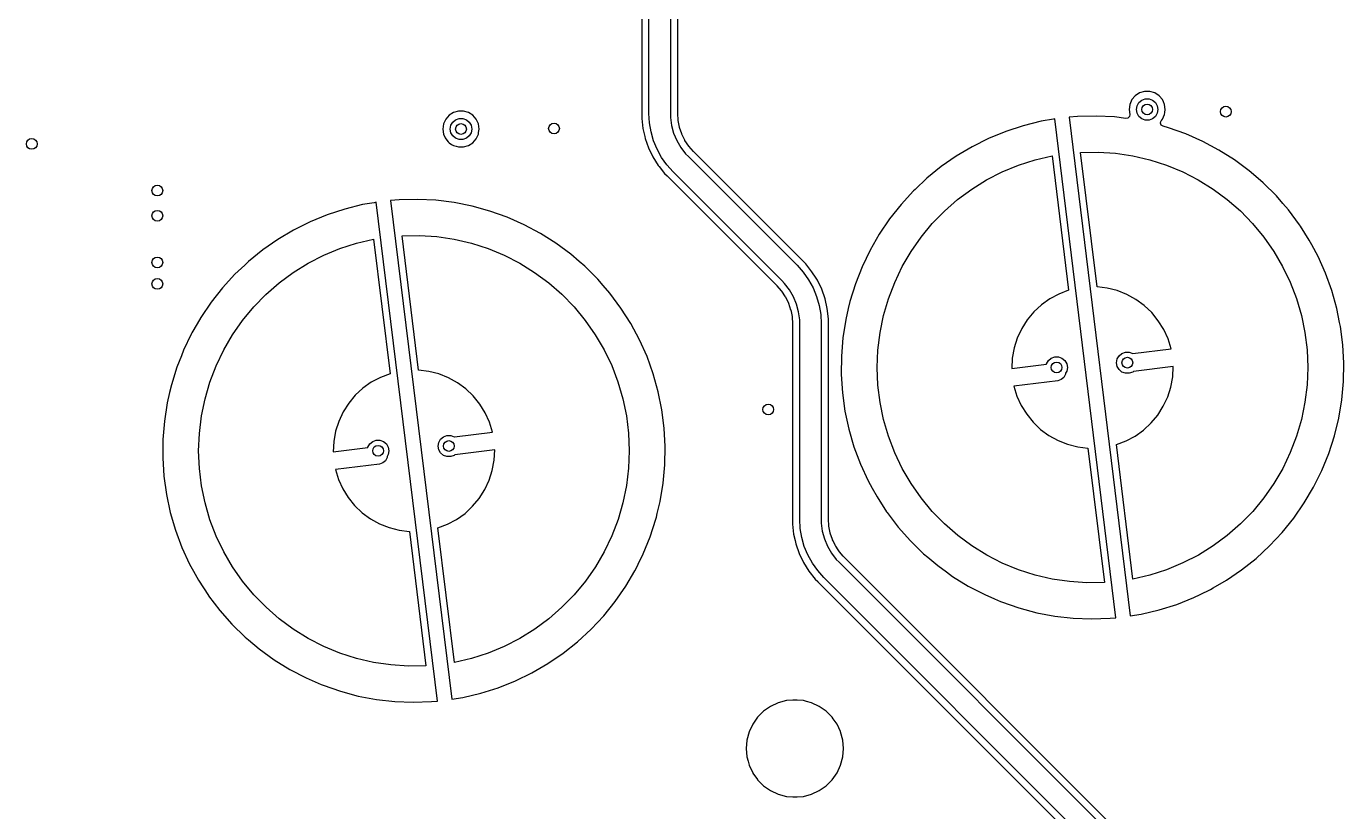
# Model space of a CAD drawing. Extents: x -114 to 114, y -62 to 23.
# Drawn here: x 18.19 to 54.93, y -42.66 to -20.79 of the extents above; entities that cross this region are included whole.
import ezdxf

# ---------------------------------------------------------------- set-up
doc = ezdxf.new("R2010")
doc.units = 0
doc.layers.add('BLACK', color=7, linetype='CONTINUOUS')

msp = doc.modelspace()

# ---------------------------------------------------------------- linework, layer by layer
at = {"layer": 'BLACK', "linetype": 'CONTINUOUS'}
for p, q in [((35.3398, -12.3442), (35.3398, -23.2509)), ((35.5403, -23.2135), (35.5403, -12.2704)), ((36.1403, -12.2704), (36.1403, -23.2135)), ((36.3408, -23.1476), (36.3408, -12.2346)), ((49.0924, -22.7195), (48.9982, -22.8282)), ((49.2135, -22.6416), (49.0924, -22.7195)), ((49.3516, -22.6011), (49.2135, -22.6416)), ((49.2135, -22.6416), (49.2135, -22.6416)), ((49.4955, -22.6011), (49.3516, -22.6011)), ((49.3516, -22.6011), (49.3516, -22.6011)), ((49.6336, -22.6416), (49.4955, -22.6011)), ((49.4955, -22.6011), (49.4955, -22.6011)), ((49.7547, -22.7195), (49.6336, -22.6416)), ((49.6336, -22.6416), (49.6336, -22.6416)), ((49.6336, -22.6416), (49.6336, -22.6416)), ((49.6336, -22.6416), (49.6336, -22.6416)), ((49.8489, -22.8282), (49.7547, -22.7195)), ((49.7547, -22.7195), (49.7547, -22.7195)), ((49.7547, -22.7195), (49.7547, -22.7195)), ((48.9384, -22.9591), (48.9179, -23.1016)), ((48.9179, -23.1016), (48.9179, -23.1016)), ((48.9179, -23.1016), (48.9375, -23.2381)), ((48.9982, -22.8282), (48.9384, -22.9591)), ((49.1236, -23.1016), (49.1416, -22.999)), ((49.1416, -23.2042), (49.1236, -23.1016)), ((49.1416, -22.999), (49.1937, -22.9088)), ((49.1937, -22.9088), (49.2736, -22.8418)), ((49.2736, -22.8418), (49.3715, -22.8062)), ((49.3715, -22.8062), (49.4756, -22.8062)), ((49.4756, -22.8062), (49.5736, -22.8418)), ((49.5736, -22.8418), (49.6534, -22.9088)), ((49.6534, -22.9088), (49.7055, -22.999)), ((49.7055, -22.999), (49.7236, -23.1016)), ((49.7236, -23.1016), (49.7055, -23.2042)), ((49.8778, -22.8914), (49.8489, -22.8282)), ((49.9087, -22.9591), (49.8778, -22.8914)), ((49.9292, -23.1016), (49.9087, -22.9591)), ((49.9172, -23.1854), (49.9292, -23.1016)), ((49.9292, -23.1016), (49.9292, -23.1016)), ((29.8166, -23.5039), (29.7962, -23.6463)), ((29.8764, -23.373), (29.8166, -23.5039)), ((29.9707, -23.2642), (29.8764, -23.373)), ((30.0917, -23.1864), (29.9707, -23.2642)), ((30.0199, -23.5437), (30.072, -23.4535)), ((30.072, -23.4535), (30.1518, -23.3865)), ((30.0918, -23.1864), (30.0917, -23.1864)), ((30.2298, -23.1458), (30.0918, -23.1864)), ((30.1518, -23.3865), (30.2497, -23.3509)), ((30.3738, -23.1458), (30.2298, -23.1458)), ((30.2298, -23.1458), (30.2298, -23.1458)), ((30.2497, -23.3509), (30.3539, -23.3509)), ((30.3539, -23.3509), (30.4518, -23.3865)), ((30.5119, -23.1864), (30.3738, -23.1458)), ((30.3738, -23.1458), (30.3738, -23.1458)), ((30.4518, -23.3865), (30.5316, -23.4535)), ((30.6329, -23.2642), (30.5119, -23.1864)), ((30.5119, -23.1864), (30.5119, -23.1864)), ((30.5119, -23.1864), (30.5119, -23.1864)), ((30.5119, -23.1864), (30.5119, -23.1864)), ((30.5316, -23.4535), (30.5837, -23.5437)), ((30.7272, -23.373), (30.6329, -23.2642)), ((30.6329, -23.2642), (30.6329, -23.2642)), ((30.6329, -23.2642), (30.6329, -23.2642)), ((30.7695, -23.4656), (30.7272, -23.373)), ((30.787, -23.5039), (30.7695, -23.4656)), ((30.8075, -23.6463), (30.787, -23.5039)), ((35.3398, -23.2509), (35.3398, -23.2514)), ((35.3398, -23.2514), (35.3398, -23.3539)), ((35.3398, -23.3539), (35.3713, -23.633)), ((35.5404, -23.2137), (35.5403, -23.2135)), ((35.5548, -23.471), (35.5404, -23.2137)), ((35.598, -23.7253), (35.5548, -23.471)), ((36.1403, -23.2135), (36.1403, -23.2135)), ((36.1403, -23.2135), (36.1404, -23.2135)), ((36.1404, -23.2135), (36.1403, -23.3249)), ((36.1403, -23.3249), (36.1694, -23.5459)), ((36.3408, -23.1854), (36.3408, -23.1476)), ((36.3408, -23.1476), (36.3408, -23.1476)), ((36.3408, -23.2116), (36.3408, -23.1854)), ((36.3409, -23.2148), (36.3408, -23.2116)), ((36.3534, -23.4046), (36.3409, -23.2148)), ((36.3535, -23.406), (36.3534, -23.4046)), ((36.3543, -23.4124), (36.3535, -23.406)), ((36.3913, -23.5984), (36.3543, -23.4124)), ((46.4671, -23.4323), (45.9688, -23.5556)), ((46.8165, -23.3726), (46.4671, -23.4323)), ((46.8482, -23.3672), (46.8165, -23.3726)), ((48.5541, -37.261), (46.8482, -23.3672)), ((47.4841, -23.2966), (47.2453, -23.3196)), ((47.2453, -23.3196), (48.9509, -37.2102)), ((47.4842, -23.2966), (47.4841, -23.2966)), ((47.4841, -23.2966), (47.4841, -23.2966)), ((47.9974, -23.285), (47.4842, -23.2966)), ((48.5101, -23.3109), (47.9974, -23.285)), ((47.9974, -23.285), (47.9974, -23.285)), ((47.9974, -23.285), (47.9974, -23.285)), ((48.8273, -23.3504), (48.5101, -23.3109)), ((48.8832, -23.341), (48.8273, -23.3504)), ((48.9271, -23.2984), (48.8832, -23.341)), ((48.9375, -23.2381), (48.9271, -23.2984)), ((49.1937, -23.2944), (49.1416, -23.2042)), ((49.2736, -23.3614), (49.1937, -23.2944)), ((49.3715, -23.397), (49.2736, -23.3614)), ((49.4756, -23.397), (49.3715, -23.397)), ((49.5736, -23.3614), (49.4756, -23.397)), ((49.6534, -23.2944), (49.5736, -23.3614)), ((49.7055, -23.2042), (49.6534, -23.2944)), ((49.7944, -23.4793), (49.8063, -23.4361)), ((49.8158, -23.5366), (49.7944, -23.4793)), ((49.8063, -23.4361), (49.8107, -23.4203)), ((49.8107, -23.4203), (49.8185, -23.4101)), ((49.8185, -23.4101), (49.8489, -23.375)), ((49.8489, -23.375), (49.9087, -23.2441)), ((49.9087, -23.2441), (49.9172, -23.1854)), ((29.7962, -23.6463), (29.7962, -23.6463)), ((29.7962, -23.6463), (29.8166, -23.7888)), ((29.8166, -23.7888), (29.864, -23.8924)), ((30.0018, -23.6463), (30.0199, -23.5437)), ((30.0199, -23.7489), (30.0018, -23.6463)), ((30.072, -23.8392), (30.0199, -23.7489)), ((30.1518, -23.9061), (30.072, -23.8392)), ((30.5316, -23.8392), (30.4518, -23.9061)), ((30.5837, -23.7489), (30.5316, -23.8392)), ((30.5837, -23.5437), (30.6018, -23.6463)), ((30.6018, -23.6463), (30.5837, -23.7489)), ((30.7272, -23.9197), (30.787, -23.7888)), ((30.787, -23.7888), (30.7938, -23.7413)), ((30.7938, -23.7413), (30.8075, -23.6463)), ((30.8075, -23.6463), (30.8075, -23.6463)), ((35.3713, -23.633), (35.4212, -23.8519)), ((35.4212, -23.8519), (35.4338, -23.9068)), ((35.6694, -23.9732), (35.598, -23.7253)), ((36.1694, -23.5459), (36.2271, -23.7611)), ((36.2271, -23.7611), (36.3124, -23.967)), ((36.393, -23.6047), (36.3913, -23.5984)), ((36.4539, -23.7843), (36.393, -23.6047)), ((36.4564, -23.7903), (36.4539, -23.7843)), ((36.5403, -23.9604), (36.4564, -23.7903)), ((45.4808, -23.7151), (45.0058, -23.9099)), ((45.9688, -23.5556), (45.4808, -23.7151)), ((49.8668, -23.5703), (49.8158, -23.5366)), ((50.0176, -23.6122), (49.8668, -23.5703)), ((50.501, -23.7852), (50.0176, -23.6122)), ((50.0176, -23.6122), (50.0176, -23.6122)), ((50.9703, -23.9932), (50.501, -23.7852)), ((29.864, -23.8924), (29.8764, -23.9197)), ((29.8764, -23.9197), (29.9479, -24.0021)), ((29.9479, -24.0021), (29.9707, -24.0285)), ((29.9707, -24.0285), (30.0415, -24.074)), ((30.0415, -24.074), (30.0918, -24.1063)), ((30.0918, -24.1063), (30.1684, -24.1288)), ((30.2497, -23.9418), (30.1518, -23.9061)), ((30.1684, -24.1288), (30.2298, -24.1468)), ((30.2298, -24.1468), (30.2298, -24.1468)), ((30.2298, -24.1468), (30.2298, -24.1468)), ((30.2298, -24.1468), (30.2298, -24.1468)), ((30.2298, -24.1468), (30.3738, -24.1468)), ((30.3539, -23.9418), (30.2497, -23.9418)), ((30.4518, -23.9061), (30.3539, -23.9418)), ((30.3738, -24.1468), (30.5119, -24.1063)), ((30.3738, -24.1468), (30.3738, -24.1468)), ((30.5119, -24.1063), (30.6329, -24.0285)), ((30.6329, -24.0285), (30.7272, -23.9197)), ((35.4338, -23.9068), (35.5265, -24.1719)), ((35.5265, -24.1719), (35.6484, -24.425)), ((35.7681, -24.2114), (35.6694, -23.9732)), ((35.8929, -24.4372), (35.7681, -24.2114)), ((36.3124, -23.967), (36.4238, -24.16)), ((36.4238, -24.16), (36.5595, -24.3368)), ((36.5435, -23.966), (36.5403, -23.9604)), ((36.6489, -24.1237), (36.5435, -23.966)), ((36.6528, -24.1288), (36.6489, -24.1237)), ((36.779, -24.2726), (36.6528, -24.1288)), ((44.5464, -24.139), (44.105, -24.4011)), ((45.0058, -23.9099), (44.5464, -24.139)), ((44.5464, -24.139), (44.5464, -24.139)), ((51.4232, -24.235), (50.9703, -23.9932)), ((51.8571, -24.5093), (51.4232, -24.235)), ((51.4232, -24.235), (51.4232, -24.235)), ((51.4232, -24.235), (51.4232, -24.235)), ((35.6484, -24.425), (35.7957, -24.6593)), ((36.0421, -24.6475), (35.8929, -24.4372)), ((36.5595, -24.3368), (36.6383, -24.4156)), ((36.6383, -24.4156), (36.6383, -24.4156)), ((36.6383, -24.4156), (39.6667, -27.444)), ((36.7812, -24.275), (36.779, -24.2726)), ((39.7584, -27.2522), (36.7812, -24.275)), ((44.105, -24.4011), (43.6839, -24.6948)), ((44.105, -24.4011), (44.105, -24.4011)), ((45.8338, -24.656), (46.2981, -24.5069)), ((46.2981, -24.5069), (46.773, -24.3959)), ((46.773, -24.3959), (47.2327, -28.1403)), ((47.567, -24.2984), (48.0546, -24.2912)), ((48.0268, -28.0428), (47.567, -24.2984)), ((48.0546, -24.2912), (48.5412, -24.3236)), ((48.5412, -24.3236), (49.0236, -24.3954)), ((49.0236, -24.3954), (49.4985, -24.5062)), ((49.4985, -24.5062), (49.9629, -24.6551)), ((52.2698, -24.8147), (51.8571, -24.5093)), ((35.7957, -24.6593), (35.7978, -24.6628)), ((35.7978, -24.6628), (35.8234, -24.6948)), ((35.8234, -24.6948), (35.9729, -24.8823)), ((35.9729, -24.8823), (35.9729, -24.8823)), ((35.9729, -24.8823), (36.0459, -24.9553)), ((36.214, -24.8398), (36.0421, -24.6475)), ((36.0459, -24.9553), (36.0459, -24.9553)), ((36.0459, -24.9553), (36.0722, -24.9816)), ((36.214, -24.8399), (36.214, -24.8398)), ((39.2424, -27.8683), (36.214, -24.8399)), ((43.6839, -24.6948), (43.2855, -25.0186)), ((44.9491, -25.0648), (45.3831, -24.8424)), ((45.3831, -24.8424), (45.8338, -24.656)), ((49.9629, -24.6551), (50.4136, -24.8413)), ((50.4136, -24.8413), (50.8478, -25.0635)), ((52.5181, -25.0282), (52.2698, -24.8147)), ((52.2698, -24.8147), (52.2698, -24.8147)), ((52.2698, -24.8147), (52.2698, -24.8147)), ((36.0722, -24.9816), (36.0722, -24.9816)), ((36.0722, -24.9816), (36.0722, -24.9816)), ((36.0722, -24.9816), (36.1188, -25.0282)), ((36.1188, -25.0282), (36.1188, -25.0282)), ((36.1188, -25.0282), (36.1188, -25.0282)), ((36.1188, -25.0282), (39.054, -27.9635)), ((42.957, -25.3282), (42.9119, -25.3707)), ((43.2855, -25.0186), (42.957, -25.3282)), ((43.2855, -25.0186), (43.2855, -25.0186)), ((44.1423, -25.6113), (44.5346, -25.3216)), ((44.5346, -25.3216), (44.9491, -25.0648)), ((50.8478, -25.0635), (51.2624, -25.3201)), ((51.2624, -25.3201), (51.6549, -25.6097)), ((52.659, -25.1495), (52.5181, -25.0282)), ((53.0227, -25.5118), (52.659, -25.1495)), ((52.659, -25.1495), (52.659, -25.1495)), ((27.8811, -25.6989), (27.5591, -25.7539)), ((27.9402, -25.6888), (27.8811, -25.6989)), ((29.6461, -39.5827), (27.9402, -25.6888)), ((28.5761, -25.6182), (28.3373, -25.6412)), ((28.3373, -25.6412), (30.0429, -39.5318)), ((28.5762, -25.6182), (28.5761, -25.6182)), ((28.5761, -25.6182), (28.5761, -25.6182)), ((29.0894, -25.6066), (28.5762, -25.6182)), ((29.6021, -25.6325), (29.0894, -25.6066)), ((29.0894, -25.6066), (29.0894, -25.6066)), ((29.0894, -25.6066), (29.0894, -25.6066)), ((30.1115, -25.696), (29.6021, -25.6325)), ((30.615, -25.7966), (30.1115, -25.696)), ((30.1115, -25.696), (30.1115, -25.696)), ((30.1115, -25.696), (30.1115, -25.696)), ((30.1115, -25.696), (30.1115, -25.696)), ((42.9119, -25.3707), (42.5651, -25.7492)), ((43.7748, -25.9319), (44.1423, -25.6113)), ((51.6549, -25.6097), (52.0225, -25.9301)), ((53.0227, -25.5119), (53.0227, -25.5118)), ((53.2073, -25.725), (53.0227, -25.5119)), ((26.5682, -26.0386), (26.0978, -26.2315)), ((26.5728, -26.0367), (26.5682, -26.0386)), ((27.0608, -25.8772), (26.5728, -26.0367)), ((26.5728, -26.0367), (26.5728, -26.0367)), ((26.5728, -26.0367), (26.5728, -26.0367)), ((27.5591, -25.7539), (27.0608, -25.8772)), ((31.1096, -25.9338), (30.615, -25.7966)), ((30.615, -25.7966), (30.615, -25.7966)), ((30.615, -25.7966), (30.615, -25.7966)), ((31.593, -26.1068), (31.1096, -25.9338)), ((31.1096, -25.9338), (31.1096, -25.9338)), ((42.5651, -25.7492), (42.2469, -26.152)), ((43.4345, -26.2813), (43.7748, -25.9319)), ((52.0225, -25.9301), (52.3629, -26.2793)), ((53.3588, -25.8999), (53.2073, -25.725)), ((53.6656, -26.3115), (53.3588, -25.8999)), ((26.0978, -26.2315), (25.6384, -26.4606)), ((32.0623, -26.3148), (31.593, -26.1068)), ((32.5152, -26.5566), (32.0623, -26.3148)), ((42.2469, -26.152), (41.9591, -26.5771)), ((43.1238, -26.6571), (43.4345, -26.2813)), ((52.3629, -26.2793), (52.6738, -26.655)), ((53.6926, -26.3539), (53.6656, -26.3115)), ((53.9414, -26.7445), (53.6926, -26.3539)), ((25.197, -26.7227), (24.7759, -27.0164)), ((25.6384, -26.4606), (25.197, -26.7227)), ((25.197, -26.7227), (25.197, -26.7227)), ((25.6384, -26.4606), (25.6384, -26.4606)), ((27.3901, -26.8285), (27.865, -26.7175)), ((27.865, -26.7175), (28.3247, -30.4619)), ((28.659, -26.62), (29.1466, -26.6128)), ((29.1188, -30.3644), (28.659, -26.62)), ((29.1466, -26.6128), (29.6332, -26.6452)), ((29.6332, -26.6452), (30.1156, -26.717)), ((30.1156, -26.717), (30.5905, -26.8278)), ((32.9491, -26.8309), (32.5152, -26.5566)), ((32.5152, -26.5566), (32.5152, -26.5566)), ((41.9591, -26.5771), (41.7032, -27.0222)), ((42.8446, -27.057), (43.1238, -26.6571)), ((52.6738, -26.655), (52.9532, -27.0548)), ((54.0121, -26.8758), (53.9414, -26.7445)), ((24.7759, -27.0164), (24.3775, -27.3402)), ((26.0411, -27.3864), (26.4751, -27.164)), ((26.4751, -27.164), (26.9258, -26.9776)), ((26.9258, -26.9776), (27.3901, -26.8285)), ((30.5905, -26.8278), (31.0549, -26.9767)), ((31.0549, -26.9767), (31.5056, -27.1629)), ((31.5056, -27.1629), (31.9398, -27.3851)), ((33.3618, -27.1363), (32.9491, -26.8309)), ((33.5988, -27.3402), (33.3618, -27.1363)), ((33.3618, -27.1363), (33.3618, -27.1363)), ((33.3618, -27.1363), (33.3618, -27.1363)), ((41.7032, -27.0222), (41.4806, -27.4848)), ((42.5988, -27.4782), (42.8446, -27.057)), ((52.9532, -27.0548), (53.1991, -27.4759)), ((54.1848, -27.1965), (54.0121, -26.8758)), ((24.2752, -27.4367), (24.0039, -27.6923)), ((24.3775, -27.3402), (24.2752, -27.4367)), ((25.6266, -27.6432), (26.0411, -27.3864)), ((31.9398, -27.3851), (32.3544, -27.6418)), ((33.751, -27.4711), (33.5988, -27.3402)), ((34.1146, -27.8335), (33.751, -27.4711)), ((33.751, -27.4711), (33.751, -27.4711)), ((39.6667, -27.444), (39.6667, -27.444)), ((39.6667, -27.444), (39.6667, -27.444)), ((39.6667, -27.444), (39.6667, -27.444)), ((39.6667, -27.444), (39.8385, -27.6363)), ((39.7619, -27.2557), (39.7584, -27.2522)), ((39.7584, -27.2522), (39.7584, -27.2522)), ((39.8077, -27.3015), (39.7619, -27.2557)), ((39.7619, -27.2557), (39.7619, -27.2557)), ((39.8348, -27.3286), (39.8077, -27.3015)), ((39.8077, -27.3015), (39.8077, -27.3015)), ((39.8077, -27.3015), (39.8077, -27.3015)), ((39.8349, -27.3287), (39.8348, -27.3286)), ((39.9077, -27.4015), (39.8349, -27.3287)), ((39.9077, -27.4016), (39.9077, -27.4015)), ((40.0259, -27.5498), (39.9077, -27.4016)), ((40.0829, -27.6211), (40.0259, -27.5498)), ((41.4806, -27.4848), (41.2924, -27.9624)), ((41.4806, -27.4848), (41.4806, -27.4848)), ((42.388, -27.918), (42.5988, -27.4782)), ((53.1991, -27.4759), (53.4101, -27.9155)), ((54.3944, -27.6651), (54.1848, -27.1965)), ((24.0039, -27.6923), (23.6571, -28.0708)), ((24.0039, -27.6923), (24.0039, -27.6923)), ((24.0039, -27.6923), (24.0039, -27.6923)), ((24.0039, -27.6923), (24.0039, -27.6923)), ((25.2343, -27.9329), (25.6266, -27.6432)), ((32.3544, -27.6418), (32.7469, -27.9313)), ((34.1147, -27.8335), (34.1146, -27.8335)), ((34.2666, -28.0089), (34.1147, -27.8335)), ((39.3212, -27.9471), (39.2424, -27.8683)), ((39.2424, -27.8683), (39.2424, -27.8683)), ((39.8385, -27.6363), (39.9878, -27.8467)), ((39.9878, -27.8467), (40.1126, -28.0724)), ((40.1988, -27.8057), (40.0829, -27.6211)), ((40.2323, -27.8589), (40.1988, -27.8057)), ((40.3541, -28.112), (40.2323, -27.8589)), ((42.2137, -28.3734), (42.388, -27.918)), ((53.4101, -27.9155), (53.5847, -28.3709)), ((54.5692, -28.1478), (54.3944, -27.6651)), ((23.6571, -28.0708), (23.3389, -28.4737)), ((23.6571, -28.0708), (23.6571, -28.0708)), ((24.5265, -28.6029), (24.8668, -28.2535)), ((24.8668, -28.2535), (25.2343, -27.9329)), ((32.7469, -27.9313), (33.1145, -28.2517)), ((33.1145, -28.2517), (33.4549, -28.6009)), ((34.4508, -28.2215), (34.2666, -28.0089)), ((34.7576, -28.6331), (34.4508, -28.2215)), ((39.054, -27.9635), (39.054, -27.9635)), ((39.054, -27.9635), (39.0995, -28.0089)), ((39.0995, -28.0089), (39.1017, -28.0113)), ((39.1017, -28.0113), (39.2278, -28.1551)), ((39.2278, -28.1551), (39.2318, -28.1602)), ((39.2318, -28.1602), (39.3368, -28.3174)), ((39.4569, -28.1239), (39.3212, -27.9471)), ((39.5683, -28.3169), (39.4569, -28.1239)), ((40.1126, -28.0724), (40.2113, -28.3107)), ((40.4469, -28.3771), (40.3541, -28.112)), ((41.2924, -27.9624), (41.1398, -28.4526)), ((41.2924, -27.9624), (41.2924, -27.9624)), ((46.9637, -28.243), (46.7101, -28.3793)), ((47.2327, -28.1403), (46.9637, -28.243)), ((48.3127, -28.0774), (48.0268, -28.0428)), ((48.5918, -28.1483), (48.3127, -28.0774)), ((48.8595, -28.2542), (48.5918, -28.1483)), ((49.1116, -28.3935), (48.8595, -28.2542)), ((54.7081, -28.642), (54.5692, -28.1478)), ((23.3389, -28.4737), (23.0511, -28.8988)), ((23.3389, -28.4737), (23.3389, -28.4737)), ((24.2158, -28.9788), (24.5265, -28.6029)), ((33.4549, -28.6009), (33.7658, -28.9766)), ((35.0334, -29.0661), (34.7576, -28.6331)), ((39.3368, -28.3174), (39.3371, -28.3179)), ((39.3371, -28.3179), (39.3404, -28.3235)), ((39.3404, -28.3235), (39.4242, -28.4936)), ((39.4242, -28.4936), (39.4267, -28.4996)), ((39.4267, -28.4996), (39.4877, -28.6792)), ((39.6536, -28.5227), (39.5683, -28.3169)), ((39.7112, -28.738), (39.6536, -28.5227)), ((40.2113, -28.3107), (40.2827, -28.5586)), ((40.2827, -28.5586), (40.3259, -28.8129)), ((40.5094, -28.6509), (40.4469, -28.3771)), ((40.5408, -28.93), (40.5094, -28.6509)), ((41.0957, -28.6421), (41.0234, -28.9526)), ((41.1397, -28.4526), (41.0957, -28.6421)), ((41.1398, -28.4526), (41.1397, -28.4526)), ((41.1397, -28.4526), (41.1397, -28.4526)), ((41.1398, -28.4526), (41.1398, -28.4526)), ((42.0769, -28.8415), (42.2137, -28.3734)), ((46.4759, -28.5469), (46.265, -28.743)), ((46.7101, -28.3793), (46.4759, -28.5469)), ((49.3438, -28.5638), (49.1116, -28.3935)), ((49.5523, -28.7624), (49.3438, -28.5638)), ((53.5847, -28.3709), (53.7217, -28.8389)), ((54.7081, -28.6421), (54.7081, -28.642)), ((54.7081, -28.642), (54.7081, -28.642)), ((54.7875, -29.0325), (54.7081, -28.6421)), ((23.0511, -28.8988), (22.9524, -29.0704)), ((23.9366, -29.3786), (24.2158, -28.9788)), ((33.7658, -28.9766), (34.0452, -29.3764)), ((39.4877, -28.6792), (39.4894, -28.6855)), ((39.4894, -28.6855), (39.5264, -28.8715)), ((39.5264, -28.8715), (39.5272, -28.8779)), ((39.5272, -28.8779), (39.5397, -29.0691)), ((39.7403, -28.9589), (39.7112, -28.738)), ((39.7403, -29.0704), (39.7403, -28.9589)), ((40.3259, -28.8129), (40.3403, -29.0702)), ((40.5408, -29.0325), (40.5408, -28.93)), ((41.0234, -28.9526), (40.944, -29.4598)), ((41.9785, -29.3192), (42.0769, -28.8415)), ((46.0809, -28.9645), (45.9266, -29.2076)), ((46.265, -28.743), (46.0809, -28.9645)), ((49.7338, -28.986), (49.5523, -28.7624)), ((49.8852, -29.2309), (49.7338, -28.986)), ((53.7217, -28.8389), (53.8202, -29.3165)), ((22.7853, -29.3644), (22.5726, -29.8064)), ((22.7952, -29.3438), (22.7853, -29.3644)), ((22.8048, -29.3271), (22.7952, -29.3438)), ((22.9524, -29.0704), (22.8048, -29.3271)), ((23.6908, -29.7998), (23.9366, -29.3786)), ((34.0452, -29.3764), (34.2911, -29.7975)), ((35.2768, -29.5181), (35.0334, -29.0661)), ((39.5397, -29.0691), (39.5398, -29.0723)), ((39.5398, -29.0723), (39.5398, -29.1442)), ((39.5398, -29.1442), (39.5398, -29.1442)), ((39.5398, -29.1442), (39.5398, -34.5509)), ((39.7403, -34.5135), (39.7403, -29.0704)), ((39.7403, -29.0704), (39.7403, -29.0704)), ((39.7403, -29.0704), (39.7403, -29.0704)), ((40.3403, -29.0702), (40.3403, -29.0704)), ((40.3403, -29.0704), (40.3403, -34.5135)), ((40.5408, -29.0331), (40.5408, -29.0325)), ((40.5408, -29.0346), (40.5408, -29.0331)), ((40.5408, -30.4848), (40.5408, -29.0346)), ((41.9193, -29.8032), (41.9785, -29.3192)), ((45.9266, -29.2076), (45.8046, -29.4684)), ((50.0041, -29.4932), (49.8852, -29.2309)), ((53.8202, -29.3165), (53.8797, -29.8006)), ((54.8104, -29.1451), (54.7875, -29.0325)), ((54.8757, -29.6543), (54.8104, -29.1451)), ((35.4864, -29.9867), (35.2768, -29.5181)), ((40.944, -29.4598), (40.9019, -29.9714)), ((40.944, -29.4598), (40.944, -29.4598)), ((45.717, -29.7427), (45.665, -30.026)), ((45.8046, -29.4684), (45.717, -29.7427)), ((50.0885, -29.7685), (50.0041, -29.4932)), ((54.8757, -29.6544), (54.8757, -29.6543)), ((54.8757, -29.6543), (54.8757, -29.6543)), ((54.8757, -29.6543), (54.8757, -29.6543)), ((54.9034, -30.1669), (54.8757, -29.6544)), ((22.511, -29.9627), (22.3844, -30.284)), ((22.5726, -29.8064), (22.511, -29.9627)), ((23.48, -30.2396), (23.6908, -29.7998)), ((34.2911, -29.7975), (34.5021, -30.2371)), ((35.6612, -30.4694), (35.4864, -29.9867)), ((40.9019, -29.9714), (40.8974, -30.4848)), ((40.9019, -29.9714), (40.9019, -29.9714)), ((41.8996, -30.2905), (41.9193, -29.8032)), ((45.665, -30.026), (45.6497, -30.3136)), ((46.6177, -30.1866), (46.6698, -30.0963)), ((46.6698, -30.0963), (46.7496, -30.0294)), ((46.7496, -30.0294), (46.8475, -29.9937)), ((46.8475, -29.9937), (46.9517, -29.9937)), ((46.9517, -29.9937), (47.0496, -30.0294)), ((47.0496, -30.0294), (47.1294, -30.0963)), ((47.1294, -30.0963), (47.1815, -30.1866)), ((48.5716, -30.1558), (48.5897, -30.0532)), ((48.5897, -30.0532), (48.6418, -29.9629)), ((48.6418, -29.9629), (48.7216, -29.896)), ((48.7216, -29.896), (48.8195, -29.8603)), ((48.8195, -29.8603), (48.9237, -29.8603)), ((48.9237, -29.8603), (49.0216, -29.896)), ((49.0216, -29.896), (49.0253, -29.8991)), ((49.0253, -29.8991), (50.0885, -29.7685)), ((53.8797, -29.8006), (53.8996, -30.2879)), ((22.3844, -30.284), (22.2317, -30.7742)), ((22.3844, -30.284), (22.3844, -30.284)), ((23.3057, -30.695), (23.48, -30.2396)), ((28.3247, -30.4619), (28.0557, -30.5647)), ((29.4046, -30.399), (29.1188, -30.3644)), ((29.6838, -30.4699), (29.4046, -30.399)), ((29.9515, -30.5758), (29.6838, -30.4699)), ((34.5021, -30.2371), (34.6767, -30.6925)), ((35.8001, -30.9636), (35.6612, -30.4694)), ((40.5408, -34.4476), (40.5408, -30.4848)), ((40.8974, -30.4848), (40.9305, -30.9971)), ((40.8974, -30.4848), (40.8974, -30.4848)), ((41.9195, -30.7778), (41.8996, -30.2905)), ((45.6497, -30.3136), (46.6162, -30.1949)), ((46.6162, -30.1949), (46.6177, -30.1866)), ((47.148, -30.4779), (47.1041, -30.565)), ((47.1503, -30.4458), (47.148, -30.4779)), ((47.1815, -30.3918), (47.1503, -30.4458)), ((47.1815, -30.1866), (47.1996, -30.2892)), ((47.1996, -30.2892), (47.1815, -30.3918)), ((48.5897, -30.2584), (48.5716, -30.1558)), ((48.6418, -30.3486), (48.5897, -30.2584)), ((48.7216, -30.4156), (48.6418, -30.3486)), ((48.8195, -30.4512), (48.7216, -30.4156)), ((48.9237, -30.4512), (48.8195, -30.4512)), ((49.0216, -30.4156), (48.9237, -30.4512)), ((49.0388, -30.4012), (49.0216, -30.4156)), ((50.1495, -30.2648), (49.0388, -30.4012)), ((50.1341, -30.5524), (50.1495, -30.2648)), ((53.8996, -30.2879), (53.8799, -30.7751)), ((54.8936, -30.6802), (54.9034, -30.1669)), ((22.2317, -30.7742), (22.1829, -30.984)), ((22.2317, -30.7742), (22.2317, -30.7742)), ((22.2317, -30.7742), (22.2317, -30.7742)), ((22.2317, -30.7742), (22.2317, -30.7742)), ((23.1689, -31.1631), (23.3057, -30.695)), ((27.8021, -30.7009), (27.5679, -30.8685)), ((28.0557, -30.5647), (27.8021, -30.7009)), ((30.2036, -30.7151), (29.9515, -30.5758)), ((30.4358, -30.8854), (30.2036, -30.7151)), ((34.6767, -30.6925), (34.8137, -31.1605)), ((41.979, -31.2618), (41.9195, -30.7778)), ((46.9375, -30.6592), (45.7107, -30.8098)), ((45.7107, -30.8098), (45.7951, -31.0851)), ((47.0302, -30.6286), (46.9375, -30.6592)), ((47.1041, -30.565), (47.0302, -30.6286)), ((49.9946, -31.1099), (50.0822, -30.8356)), ((50.0822, -30.8356), (50.1341, -30.5524)), ((53.8799, -30.7751), (53.8207, -31.2592)), ((54.8462, -31.1914), (54.8936, -30.6802)), ((22.1829, -30.984), (22.1154, -31.2742)), ((23.0705, -31.6408), (23.1689, -31.1631)), ((27.357, -31.0646), (27.1729, -31.2861)), ((27.5679, -30.8685), (27.357, -31.0646)), ((30.6443, -31.084), (30.4358, -30.8854)), ((30.8258, -31.3076), (30.6443, -31.084)), ((34.8137, -31.1605), (34.9122, -31.6382)), ((35.9024, -31.4667), (35.8001, -30.9636)), ((40.9305, -30.9971), (40.9306, -30.9971)), ((40.9306, -30.9971), (41.0011, -31.5056)), ((45.7951, -31.0851), (45.914, -31.3474)), ((49.8726, -31.3708), (49.9946, -31.1099)), ((54.7614, -31.6977), (54.8462, -31.1914)), ((22.1154, -31.2742), (22.036, -31.7814)), ((27.0186, -31.5292), (26.8966, -31.7901)), ((27.1729, -31.2861), (27.0186, -31.5292)), ((30.9772, -31.5526), (30.8258, -31.3076)), ((31.0961, -31.8148), (30.9772, -31.5526)), ((35.9677, -31.9759), (35.9024, -31.4667)), ((41.0011, -31.5056), (41.0011, -31.5056)), ((41.0011, -31.5056), (41.0011, -31.5056)), ((41.0011, -31.5056), (41.1087, -32.0075)), ((42.0775, -31.7394), (41.979, -31.2618)), ((45.914, -31.3474), (46.0654, -31.5924)), ((46.0654, -31.5924), (46.2469, -31.8159)), ((49.7183, -31.6139), (49.8726, -31.3708)), ((53.8207, -31.2592), (53.7223, -31.7369)), ((22.036, -31.7814), (21.9939, -32.293)), ((22.036, -31.7814), (22.036, -31.7814)), ((23.0113, -32.1248), (23.0705, -31.6408)), ((26.8966, -31.7901), (26.809, -32.0644)), ((31.1805, -32.0901), (31.0961, -31.8148)), ((34.9122, -31.6382), (34.9717, -32.1222)), ((42.2145, -32.2075), (42.0775, -31.7394)), ((46.2469, -31.8159), (46.4554, -32.0145)), ((49.3233, -32.0315), (49.5342, -31.8353)), ((49.5342, -31.8353), (49.7183, -31.6139)), ((53.7223, -31.7369), (53.5855, -32.205)), ((54.6398, -32.1965), (54.7614, -31.6977)), ((21.9939, -32.293), (21.9894, -32.8064)), ((21.9939, -32.293), (21.9939, -32.293)), ((22.9916, -32.6121), (23.0113, -32.1248)), ((26.809, -32.0644), (26.757, -32.3476)), ((27.8416, -32.351), (27.9395, -32.3153)), ((27.9395, -32.3153), (28.0437, -32.3153)), ((28.0437, -32.3153), (28.1416, -32.351)), ((29.6817, -32.3748), (29.7338, -32.2846)), ((29.7338, -32.2846), (29.8136, -32.2176)), ((29.8136, -32.2176), (29.9115, -32.182)), ((29.9115, -32.182), (30.0157, -32.182)), ((30.0157, -32.182), (30.1136, -32.2176)), ((30.1136, -32.2176), (30.1173, -32.2207)), ((30.1173, -32.2207), (31.1805, -32.0901)), ((34.9717, -32.1222), (34.9916, -32.6095)), ((35.9954, -32.4885), (35.9677, -31.9759)), ((41.1087, -32.0075), (41.2528, -32.5003)), ((42.3891, -32.6628), (42.2145, -32.2075)), ((46.4554, -32.0145), (46.6876, -32.1849)), ((46.6876, -32.1849), (46.9397, -32.3241)), ((46.9397, -32.3241), (47.2074, -32.4301)), ((48.8355, -32.3353), (49.0891, -32.199)), ((49.0891, -32.199), (49.3233, -32.0315)), ((53.5855, -32.205), (53.4112, -32.6604)), ((54.4821, -32.685), (54.6398, -32.1965)), ((23.0115, -33.0994), (22.9916, -32.6121)), ((26.757, -32.3476), (26.7417, -32.6352)), ((26.7417, -32.6352), (27.7082, -32.5165)), ((27.7082, -32.5165), (27.7097, -32.5082)), ((27.7097, -32.5082), (27.7618, -32.418)), ((27.7618, -32.418), (27.8416, -32.351)), ((28.1416, -32.351), (28.2214, -32.418)), ((28.2214, -32.418), (28.2735, -32.5082)), ((28.2735, -32.5082), (28.2916, -32.6108)), ((28.2916, -32.6108), (28.2735, -32.7134)), ((29.6636, -32.4774), (29.6817, -32.3748)), ((29.6817, -32.58), (29.6636, -32.4774)), ((29.7338, -32.6702), (29.6817, -32.58)), ((29.8136, -32.7372), (29.7338, -32.6702)), ((31.2415, -32.5864), (30.1308, -32.7228)), ((31.2261, -32.874), (31.2415, -32.5864)), ((34.9916, -32.6095), (34.9719, -33.0967)), ((35.9856, -33.0018), (35.9954, -32.4885)), ((41.2528, -32.5003), (41.4326, -32.9811)), ((42.6, -33.1025), (42.3891, -32.6628)), ((47.2074, -32.4301), (47.4865, -32.5009)), ((47.4865, -32.5009), (47.7724, -32.5356)), ((47.7724, -32.5356), (48.2322, -36.28)), ((48.5665, -32.4381), (48.8355, -32.3353)), ((49.0262, -36.1825), (48.5665, -32.4381)), ((53.4112, -32.6604), (53.2004, -33.1002)), ((54.2889, -33.1607), (54.4821, -32.685)), ((21.9894, -32.8064), (22.0225, -33.3187)), ((21.9894, -32.8064), (21.9894, -32.8064)), ((28.0295, -32.9808), (26.8027, -33.1314)), ((28.1221, -32.9502), (28.0295, -32.9808)), ((28.196, -32.8866), (28.1221, -32.9502)), ((28.24, -32.7995), (28.196, -32.8866)), ((28.2423, -32.7674), (28.24, -32.7995)), ((28.2735, -32.7134), (28.2423, -32.7674)), ((29.9115, -32.7728), (29.8136, -32.7372)), ((30.0157, -32.7728), (29.9115, -32.7728)), ((30.1136, -32.7372), (30.0157, -32.7728)), ((30.1308, -32.7228), (30.1136, -32.7372)), ((31.1742, -33.1572), (31.2261, -32.874)), ((35.9382, -33.513), (35.9856, -33.0018)), ((41.4326, -32.9811), (41.4326, -32.9811)), ((41.4326, -32.9811), (41.4326, -32.9811)), ((41.4326, -32.9811), (41.6471, -33.4475)), ((22.0225, -33.3187), (22.0225, -33.3187)), ((22.0225, -33.3187), (22.0931, -33.8272)), ((23.0709, -33.5834), (23.0115, -33.0994)), ((26.8027, -33.1314), (26.8871, -33.4067)), ((26.8871, -33.4067), (27.006, -33.669)), ((31.0866, -33.4315), (31.1742, -33.1572)), ((34.9719, -33.0967), (34.9127, -33.5808)), ((42.846, -33.5236), (42.6, -33.1025)), ((53.2004, -33.1002), (52.9546, -33.5214)), ((54.0615, -33.6209), (54.2889, -33.1607)), ((23.1695, -34.061), (23.0709, -33.5834)), ((27.006, -33.669), (27.1574, -33.914)), ((30.8103, -33.9355), (30.9646, -33.6924)), ((30.9646, -33.6924), (31.0866, -33.4315)), ((34.9127, -33.5808), (34.8143, -34.0585)), ((35.8534, -34.0193), (35.9382, -33.513)), ((41.6471, -33.4475), (41.6471, -33.4475)), ((41.6471, -33.4475), (41.7599, -33.6519)), ((41.7599, -33.6519), (41.8951, -33.8968)), ((43.1254, -33.9233), (42.846, -33.5236)), ((52.9546, -33.5214), (52.6754, -33.9212)), ((53.8009, -34.0632), (54.0615, -33.6209)), ((22.0931, -33.8272), (22.0931, -33.8272)), ((22.0931, -33.8272), (22.0931, -33.8272)), ((22.0931, -33.8272), (22.2007, -34.3291)), ((23.3065, -34.5291), (23.1695, -34.061)), ((27.1574, -33.914), (27.3389, -34.1376)), ((27.3389, -34.1376), (27.5474, -34.3361)), ((30.4153, -34.3531), (30.6262, -34.157)), ((30.6262, -34.157), (30.8103, -33.9355)), ((34.8143, -34.0585), (34.6775, -34.5266)), ((35.7714, -34.3559), (35.8534, -34.0193)), ((41.8951, -33.8968), (41.8952, -33.897)), ((41.8952, -33.897), (41.8952, -33.897)), ((41.8952, -33.897), (42.1629, -34.3077)), ((43.4363, -34.299), (43.1254, -33.9233)), ((52.6754, -33.9212), (52.3647, -34.2971)), ((53.5086, -34.4853), (53.8009, -34.0632)), ((22.2007, -34.3291), (22.3448, -34.8219)), ((23.4811, -34.9844), (23.3065, -34.5291)), ((27.5474, -34.3361), (27.7796, -34.5065)), ((27.7796, -34.5065), (28.0317, -34.6457)), ((29.9275, -34.6569), (30.1811, -34.5206)), ((30.1811, -34.5206), (30.4153, -34.3531)), ((34.6775, -34.5266), (34.5032, -34.982)), ((35.574, -35.0066), (35.7318, -34.5181)), ((35.7318, -34.5181), (35.7468, -34.4566)), ((35.7468, -34.4566), (35.7714, -34.3559)), ((39.7404, -34.5137), (39.7403, -34.5135)), ((39.7548, -34.771), (39.7404, -34.5137)), ((40.3403, -34.5135), (40.3403, -34.5135)), ((40.3403, -34.5135), (40.3404, -34.5135)), ((40.3404, -34.5135), (40.3403, -34.6249)), ((40.5408, -34.4853), (40.5408, -34.4476)), ((40.5408, -34.4476), (40.5408, -34.4476)), ((40.5408, -34.5116), (40.5408, -34.4853)), ((40.5409, -34.5148), (40.5408, -34.5116)), ((40.5423, -34.5352), (40.5409, -34.5148)), ((42.1629, -34.3077), (42.1756, -34.327)), ((42.1756, -34.327), (42.4867, -34.7354)), ((43.7767, -34.6483), (43.4363, -34.299)), ((52.3647, -34.2971), (52.0244, -34.6465)), ((53.1863, -34.8848), (53.5086, -34.4853)), ((22.3448, -34.8219), (22.5246, -35.3027)), ((28.0317, -34.6457), (28.2994, -34.7517)), ((28.2994, -34.7517), (28.5785, -34.8226)), ((28.5785, -34.8226), (28.8644, -34.8572)), ((28.8644, -34.8572), (29.3242, -38.6016)), ((29.6584, -34.7597), (29.9275, -34.6569)), ((30.1182, -38.5041), (29.6584, -34.7597)), ((39.5398, -34.5509), (39.5398, -34.5514)), ((39.5398, -34.5514), (39.5398, -34.6539)), ((39.5398, -34.6539), (39.5713, -34.933)), ((39.798, -35.0253), (39.7548, -34.771)), ((40.3403, -34.6249), (40.3694, -34.8459)), ((40.3694, -34.8459), (40.4271, -35.0611)), ((40.5522, -34.6862), (40.5423, -34.5352)), ((40.5535, -34.706), (40.5522, -34.6862)), ((40.5543, -34.7124), (40.5535, -34.706)), ((40.5913, -34.8984), (40.5543, -34.7124)), ((40.593, -34.9047), (40.5913, -34.8984)), ((42.4867, -34.7354), (42.8268, -35.1199)), ((44.1443, -34.9687), (43.7767, -34.6483)), ((52.0244, -34.6465), (51.6569, -34.967)), ((52.8355, -35.2597), (53.1863, -34.8848)), ((23.692, -35.4241), (23.4811, -34.9844)), ((34.5032, -34.982), (34.2924, -35.4218)), ((35.3809, -35.4823), (35.574, -35.0066)), ((39.5713, -34.933), (39.6117, -35.1101)), ((39.6117, -35.1101), (39.6338, -35.2068)), ((39.6338, -35.2068), (39.7265, -35.4719)), ((39.8694, -35.2732), (39.798, -35.0253)), ((40.4271, -35.0611), (40.5124, -35.267)), ((40.6539, -35.0843), (40.593, -34.9047)), ((40.6564, -35.0903), (40.6539, -35.0843)), ((40.6716, -35.1211), (40.6564, -35.0903)), ((40.7403, -35.2604), (40.6716, -35.1211)), ((40.7435, -35.266), (40.7403, -35.2604)), ((40.8104, -35.366), (40.7435, -35.266)), ((42.8268, -35.1199), (42.8268, -35.1199)), ((42.8268, -35.1199), (42.8269, -35.1199)), ((42.8269, -35.1199), (43.1942, -35.4784)), ((44.5368, -35.2582), (44.1443, -34.9687)), ((44.9514, -35.5149), (44.5368, -35.2582)), ((51.2646, -35.2567), (50.8501, -35.5136)), ((51.6569, -34.967), (51.2646, -35.2567)), ((52.4582, -35.6078), (52.8355, -35.2597)), ((22.5246, -35.3027), (22.5246, -35.3027)), ((22.5246, -35.3027), (22.5246, -35.3028)), ((22.5246, -35.3028), (22.7391, -35.7691)), ((23.938, -35.8452), (23.692, -35.4241)), ((34.2924, -35.4218), (34.0466, -35.843)), ((35.2406, -35.7661), (35.3809, -35.4823)), ((39.7265, -35.4719), (39.8393, -35.7061)), ((39.9681, -35.5114), (39.8694, -35.2732)), ((40.0929, -35.7372), (39.9681, -35.5114)), ((40.5124, -35.267), (40.6238, -35.46)), ((40.6238, -35.46), (40.7595, -35.6368)), ((40.8489, -35.4237), (40.8104, -35.366)), ((40.8528, -35.4288), (40.8489, -35.4237)), ((40.9521, -35.5419), (40.8528, -35.4288)), ((40.979, -35.5726), (40.9521, -35.5419)), ((40.9812, -35.575), (40.979, -35.5726)), ((52.7682, -47.362), (40.9812, -35.575)), ((43.1942, -35.4784), (43.1942, -35.4784)), ((43.1942, -35.4784), (43.1943, -35.4784)), ((43.1943, -35.4784), (43.1943, -35.4784)), ((43.1943, -35.4784), (43.3125, -35.578)), ((43.3125, -35.578), (43.5869, -35.8091)), ((45.3855, -35.7371), (44.9514, -35.5149)), ((50.8501, -35.5136), (50.416, -35.736)), ((52.0564, -35.9274), (52.4582, -35.6078)), ((22.7391, -35.7691), (22.7391, -35.7691)), ((22.7391, -35.7691), (22.8452, -35.9614)), ((22.8452, -35.9614), (22.9868, -36.2178)), ((24.2174, -36.2449), (23.938, -35.8452)), ((34.0466, -35.843), (33.7674, -36.2428)), ((34.8929, -36.3848), (35.1452, -35.9565)), ((35.1452, -35.9565), (35.1534, -35.9425)), ((35.1534, -35.9425), (35.2406, -35.7661)), ((39.8393, -35.7061), (39.8484, -35.725)), ((39.8484, -35.725), (39.9978, -35.9628)), ((39.9978, -35.9628), (40.1729, -36.1823)), ((40.2421, -35.9475), (40.0929, -35.7372)), ((40.414, -36.1398), (40.2421, -35.9475)), ((40.7595, -35.6368), (40.8383, -35.7156)), ((40.8383, -35.7156), (40.8383, -35.7156)), ((40.8383, -35.7156), (57.7616, -52.6389)), ((43.5869, -35.8091), (43.587, -35.8091)), ((43.587, -35.8091), (43.8309, -35.9857)), ((43.8309, -35.9857), (44.0016, -36.1093)), ((45.8363, -35.9233), (45.3855, -35.7371)), ((46.3007, -36.0722), (45.8363, -35.9233)), ((49.9654, -35.9223), (49.5011, -36.0715)), ((50.416, -35.736), (49.9654, -35.9223)), ((51.6323, -36.2167), (52.0564, -35.9274)), ((22.9868, -36.2178), (22.9872, -36.2186)), ((22.9872, -36.2186), (22.9872, -36.2186)), ((22.9872, -36.2186), (23.2647, -36.6442)), ((24.5283, -36.6207), (24.2174, -36.2449)), ((33.7674, -36.2428), (33.4567, -36.6187)), ((40.1729, -36.1823), (40.2458, -36.2552)), ((40.2458, -36.2552), (40.2458, -36.2552)), ((40.2458, -36.2552), (40.2469, -36.2563)), ((40.2469, -36.2563), (57.1489, -53.1584)), ((40.414, -36.1399), (40.414, -36.1398)), ((57.3373, -53.0632), (40.414, -36.1399)), ((44.0016, -36.1093), (44.0028, -36.1102)), ((44.0028, -36.1102), (44.4396, -36.3799)), ((46.7756, -36.183), (46.3007, -36.0722)), ((47.2579, -36.2548), (46.7756, -36.183)), ((47.7445, -36.2872), (47.2579, -36.2548)), ((48.2322, -36.28), (47.7445, -36.2872)), ((49.5011, -36.0715), (49.0262, -36.1825)), ((51.2644, -36.43), (51.6323, -36.2167)), ((23.2647, -36.6442), (23.2676, -36.6486)), ((23.2676, -36.6486), (23.5787, -37.057)), ((24.8687, -36.9699), (24.5283, -36.6207)), ((33.4567, -36.6187), (33.1164, -36.9681)), ((34.6006, -36.8069), (34.8929, -36.3848)), ((44.4396, -36.3799), (44.4396, -36.3799)), ((44.4396, -36.3799), (44.4396, -36.3799)), ((44.4396, -36.3799), (44.8949, -36.617)), ((44.8949, -36.617), (45.1734, -36.7369)), ((50.2494, -36.8882), (50.7264, -36.6984)), ((50.7264, -36.6984), (50.9001, -36.614)), ((50.9001, -36.614), (51.1882, -36.4741)), ((51.1882, -36.4741), (51.2644, -36.43)), ((23.5787, -37.057), (23.9188, -37.4415)), ((25.2363, -37.2903), (24.8687, -36.9699)), ((33.1164, -36.9681), (32.7489, -37.2887)), ((34.2783, -37.2064), (34.6006, -36.8069)), ((45.1734, -36.7369), (45.336, -36.8069)), ((45.336, -36.8069), (45.3664, -36.82)), ((45.3664, -36.82), (45.8516, -36.988)), ((45.8516, -36.988), (45.8516, -36.988)), ((45.8516, -36.988), (45.8516, -36.988)), ((45.8516, -36.988), (46.3477, -37.12)), ((49.2602, -37.1607), (49.7598, -37.0426)), ((49.7598, -37.0426), (50.2494, -36.8882)), ((23.9188, -37.4415), (24.2863, -37.8001)), ((25.6288, -37.5798), (25.2363, -37.2903)), ((32.7489, -37.2887), (32.3566, -37.5783)), ((33.9275, -37.5813), (34.2783, -37.2064)), ((46.3477, -37.12), (46.3477, -37.12)), ((46.3477, -37.12), (46.3477, -37.12)), ((46.3477, -37.12), (46.8521, -37.2153)), ((46.8521, -37.2153), (47.3622, -37.2734)), ((47.3622, -37.2734), (47.8751, -37.294)), ((47.8751, -37.294), (48.3882, -37.277)), ((48.3882, -37.277), (48.5541, -37.261)), ((48.9509, -37.2102), (49.2602, -37.1607)), ((24.2863, -37.8001), (24.381, -37.8799)), ((26.0434, -37.8365), (25.6288, -37.5798)), ((26.4775, -38.0587), (26.0434, -37.8365)), ((31.9421, -37.8352), (31.508, -38.0576)), ((32.3566, -37.5783), (31.9421, -37.8352)), ((33.5502, -37.9294), (33.9275, -37.5813)), ((24.381, -37.8799), (24.6789, -38.1307)), ((24.6789, -38.1307), (24.6789, -38.1307)), ((24.6789, -38.1307), (25.0948, -38.4318)), ((26.9283, -38.2449), (26.4775, -38.0587)), ((31.508, -38.0576), (31.0574, -38.244)), ((33.1484, -38.249), (33.5502, -37.9294)), ((25.0948, -38.4318), (25.5316, -38.7015)), ((27.3926, -38.3938), (26.9283, -38.2449)), ((27.8676, -38.5046), (27.3926, -38.3938)), ((28.3499, -38.5764), (27.8676, -38.5046)), ((30.5931, -38.3931), (30.1182, -38.5041)), ((31.0574, -38.244), (30.5931, -38.3931)), ((32.2802, -38.7958), (32.7243, -38.5383)), ((32.7243, -38.5383), (33.1484, -38.249)), ((25.5316, -38.7015), (25.5316, -38.7015)), ((25.5316, -38.7015), (25.5316, -38.7015)), ((25.5316, -38.7015), (25.9869, -38.9386)), ((25.9869, -38.9386), (26.3196, -39.0818)), ((28.8365, -38.6088), (28.3499, -38.5764)), ((29.3242, -38.6016), (28.8365, -38.6088)), ((31.8184, -39.02), (32.2802, -38.7958)), ((26.3196, -39.0818), (26.4015, -39.1171)), ((26.4015, -39.1171), (26.4584, -39.1416)), ((26.4584, -39.1416), (26.9436, -39.3096)), ((30.8518, -39.3642), (31.3414, -39.2098)), ((31.3414, -39.2098), (31.8184, -39.02)), ((26.9436, -39.3096), (26.9436, -39.3096)), ((26.9436, -39.3096), (26.9436, -39.3096)), ((26.9436, -39.3096), (27.4397, -39.4416)), ((27.4397, -39.4416), (27.4397, -39.4416)), ((27.4397, -39.4416), (27.4397, -39.4416)), ((27.4397, -39.4416), (27.9441, -39.5369)), ((27.9441, -39.5369), (28.4542, -39.5951)), ((28.4542, -39.5951), (28.9671, -39.6157)), ((28.9671, -39.6157), (29.4802, -39.5986)), ((29.4802, -39.5986), (29.6461, -39.5827)), ((30.0429, -39.5318), (30.3522, -39.4823)), ((30.3522, -39.4823), (30.8518, -39.3642)), ((39.1427, -39.6301), (38.9286, -39.7299)), ((39.371, -39.5689), (39.1427, -39.6301)), ((39.5474, -39.5535), (39.371, -39.5689)), ((39.6654, -39.5535), (39.5474, -39.5535)), ((39.5474, -39.5535), (39.5474, -39.5535)), ((39.8418, -39.5689), (39.6654, -39.5535)), ((39.6654, -39.5535), (39.6654, -39.5535)), ((39.9314, -39.5929), (39.8418, -39.5689)), ((39.8418, -39.5689), (39.8418, -39.5689)), ((39.8418, -39.5689), (39.8418, -39.5689)), ((40.0701, -39.6301), (39.9314, -39.5929)), ((40.2842, -39.7299), (40.0701, -39.6301)), ((40.0701, -39.6301), (40.0701, -39.6301)), ((38.5679, -40.0326), (38.4324, -40.2262)), ((38.735, -39.8655), (38.5679, -40.0326)), ((38.9286, -39.7299), (38.735, -39.8655)), ((38.9286, -39.7299), (38.9286, -39.7299)), ((40.4778, -39.8655), (40.2842, -39.7299)), ((40.2842, -39.7299), (40.2842, -39.7299)), ((40.6449, -40.0326), (40.4778, -39.8655)), ((40.4778, -39.8655), (40.4778, -39.8655)), ((40.4778, -39.8655), (40.4778, -39.8655)), ((40.675, -40.0756), (40.6449, -40.0326)), ((40.6449, -40.0326), (40.6449, -40.0326)), ((40.6449, -40.0326), (40.6449, -40.0326)), ((38.4324, -40.2262), (38.3325, -40.4403)), ((40.755, -40.1898), (40.675, -40.0756)), ((40.7804, -40.2262), (40.755, -40.1898)), ((40.8759, -40.4309), (40.7804, -40.2262)), ((40.7804, -40.2262), (40.7804, -40.2262)), ((38.2713, -40.6686), (38.2507, -40.904)), ((38.3325, -40.4403), (38.2713, -40.6686)), ((40.8803, -40.4403), (40.8759, -40.4309)), ((40.9415, -40.6686), (40.8803, -40.4403)), ((40.9621, -40.904), (40.9415, -40.6686)), ((40.9415, -40.6686), (40.9415, -40.6686)), ((40.9415, -40.6686), (40.9415, -40.6686)), ((38.2507, -40.904), (38.2507, -40.904)), ((38.2507, -40.904), (38.2713, -41.1394)), ((38.2713, -41.1394), (38.2713, -41.1394)), ((38.2713, -41.1394), (38.2713, -41.1394)), ((38.2713, -41.1394), (38.3036, -41.2598)), ((40.8803, -41.3676), (40.9415, -41.1394)), ((40.9415, -41.1394), (40.9417, -41.1364)), ((40.9417, -41.1364), (40.9621, -40.904)), ((40.9621, -40.904), (40.9621, -40.904)), ((38.3036, -41.2598), (38.3325, -41.3677)), ((38.3325, -41.3677), (38.4324, -41.5818)), ((40.7804, -41.5818), (40.8803, -41.3676)), ((38.4324, -41.5818), (38.4324, -41.5818)), ((38.4324, -41.5818), (38.4324, -41.5818)), ((38.4324, -41.5818), (38.4324, -41.5818)), ((38.4324, -41.5818), (38.4382, -41.5901)), ((38.4382, -41.5901), (38.5646, -41.7707)), ((38.5646, -41.7707), (38.5679, -41.7754)), ((38.5679, -41.7754), (38.735, -41.9425)), ((40.4778, -41.9425), (40.6449, -41.7754)), ((40.6449, -41.7754), (40.7804, -41.5818)), ((38.735, -41.9425), (38.9286, -42.078)), ((38.9286, -42.078), (38.9286, -42.078)), ((38.9286, -42.078), (38.9286, -42.078)), ((38.9286, -42.078), (38.9286, -42.078)), ((38.9286, -42.078), (39.1427, -42.1779)), ((39.1427, -42.1779), (39.1427, -42.1779)), ((39.1427, -42.1779), (39.371, -42.239)), ((39.371, -42.239), (39.371, -42.239)), ((39.371, -42.239), (39.371, -42.2391)), ((39.371, -42.2391), (39.5474, -42.2545)), ((39.6654, -42.2545), (39.8418, -42.2391)), ((39.8418, -42.239), (40.0701, -42.1779)), ((39.8418, -42.2391), (39.8418, -42.239)), ((39.8418, -42.239), (39.8418, -42.239)), ((40.0701, -42.1779), (40.2842, -42.078)), ((40.2842, -42.078), (40.4778, -41.9425)), ((39.5474, -42.2545), (39.5474, -42.2545)), ((39.5474, -42.2545), (39.6654, -42.2545))]:
    msp.add_line(p, q, dxfattribs=at)
at = {"layer": 'BLACK'}
for centre in [(49.4236, -23.1016), (51.6153, -23.1619), (30.3018, -23.6463), (32.8941, -23.6319), (18.3403, -24.062), (21.8403, -25.362), (21.8403, -26.062), (21.8403, -27.362), (21.8403, -27.962), (48.8716, -30.1558), (46.8996, -30.2892), (38.8641, -31.4602), (27.9916, -32.6108), (29.9636, -32.4774)]:
    msp.add_circle(centre, 0.15, dxfattribs=at)

doc.saveas('drawing.dxf')
